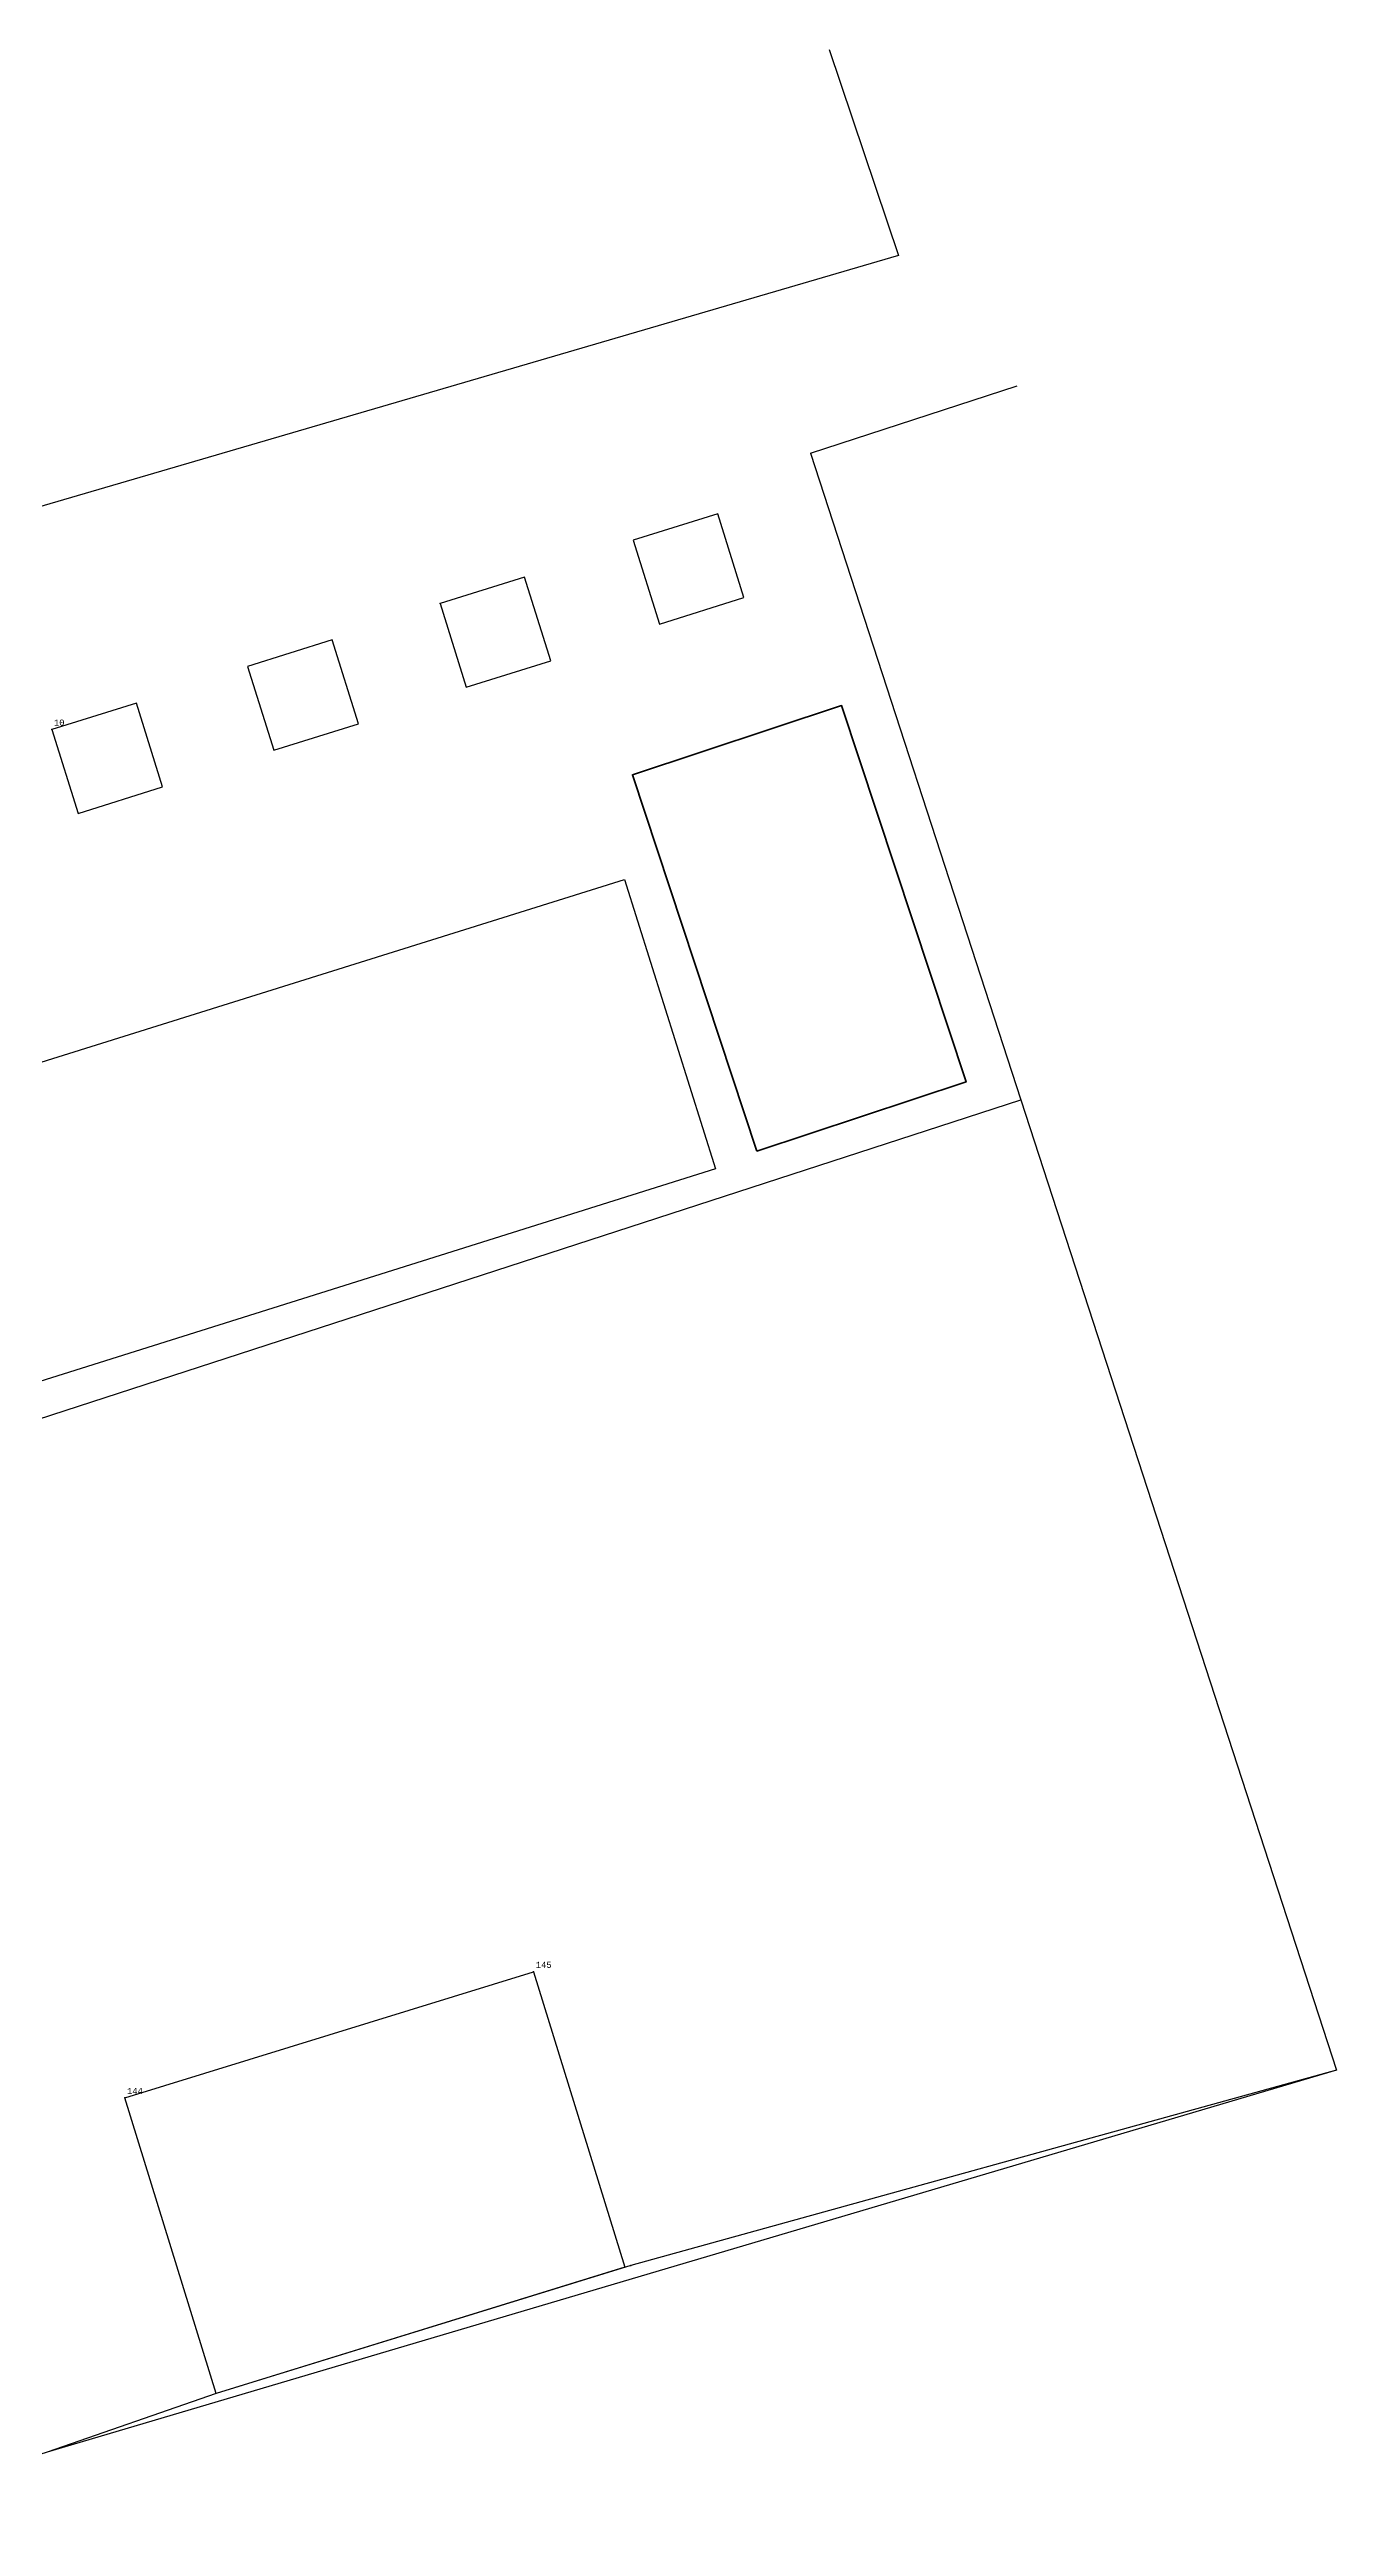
# Model space of a CAD drawing. Extents: x -98 to 79, y 8 to 90.
# Drawn here: x -43.7 to -1.3, y 8.5 to 89.9 of the extents above; entities that cross this region are included whole.
import ezdxf
from ezdxf.enums import TextEntityAlignment as Align

# ---------------------------------------------------------------- set-up
doc = ezdxf.new("R2010")
doc.units = 0
doc.header["$MEASUREMENT"] = 0
doc.layers.add('CAMPOS', color=7, linetype='CONTINUOUS')
doc.layers.add('MURO', color=7, linetype='CONTINUOUS', lineweight=53)
doc.styles.add('MONOTXT4', font='MONOTXT4.shx')

msp = doc.modelspace()

# ---------------------------------------------------------------- linework, layer by layer
at = {"layer": 'CAMPOS'}
for p, q in [((-18.64, 76.669), (-11.844, 78.878)), ((-18.64, 76.669), (-11.725, 55.395)), ((-48.59, 55.18), (-24.765, 62.64)), ((-24.765, 62.64), (-21.771, 53.117)), ((-53.583, 41.789), (-11.725, 55.395)), ((-11.725, 55.395), (-1.346, 23.467)), ((-21.771, 53.117), (-45.598, 45.625)), ((-1.346, 23.467), (-43.748, 10.908))]:
    msp.add_line(p, q, dxfattribs=at)
for points in [[(-18.032, 89.942), (-15.751, 83.167), (-15.751, 83.167), (-72.226, 66.638), (-74.835, 74.539)], [(-41.195, 22.557), (-27.751, 26.707)], [(-1.346, 23.467), (-24.558, 17.05), (-38.195, 12.84), (-43.748, 10.908), (-48.513, 9.393), (-52.228, 8.462)]]:
    msp.add_lwpolyline(points, dxfattribs=at)
for points in [[(-23.615, 71.042), (-20.835, 71.912), (-21.698, 74.67), (-24.479, 73.8)], [(-29.966, 68.963), (-27.185, 69.833), (-28.048, 72.591), (-30.829, 71.721)], [(-36.296, 66.892), (-33.515, 67.762), (-34.378, 70.52), (-37.159, 69.65)], [(-42.736, 64.814), (-39.955, 65.684), (-40.819, 68.442), (-43.6, 67.572)], [(-38.195, 12.84), (-41.195, 22.557), (-27.751, 26.707), (-24.751, 16.99)]]:
    msp.add_lwpolyline(points, close=True, dxfattribs=at)
for p in [(-30.829, 71.721, 99.252), (-43.6, 67.572, 99.025), (-27.751, 26.707, 99.677), (-41.195, 22.557, 99.688), (-24.558, 17.05, 99.715)]:
    msp.add_point(p, dxfattribs=at)
at = {"layer": 'MURO'}
msp.add_lwpolyline([(-20.409, 53.706), (-24.502, 66.088), (-17.622, 68.361), (-13.53, 55.98)], close=True, dxfattribs=at)

# ---------------------------------------------------------------- texts
at = {"layer": 'CAMPOS', "style": 'MONOTXT4'}
for s, p in [('10', (-43.529, 67.642)), ('145', (-27.68, 26.778)), ('144', (-41.124, 22.628))]:
    msp.add_text(s, height=0.2, dxfattribs=at).set_placement(p, align=Align.BOTTOM_LEFT)

doc.saveas('drawing.dxf')
